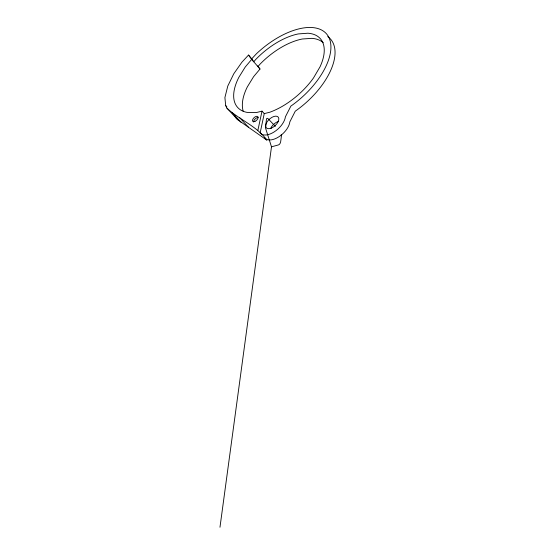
<?xml version="1.0" encoding="UTF-8"?>
<svg xmlns="http://www.w3.org/2000/svg" width="555" height="555" viewBox="0 0 555 555"><rect width="100%" height="100%" fill="white"/><g stroke="black" fill="none" stroke-linecap="round" stroke-linejoin="round"><path stroke-width="0.83" d="M219.974 527.25L271.492 146.825L265.498 127.907L266.49 118.964A4.107 1.873 67.3 0 1 267.815 118.423L275.315 126.332M264.249 113.615L260.149 132.839A16.005 8.644 -42.5 0 0 274.191 131.903A16.005 8.644 -42.5 0 0 285.416 116.786L290.882 106.095A61.411 31.42 -41.4 0 0 327.845 35.624A61.411 31.42 -41.4 0 0 256.459 53.731L251.651 58.913L253.781 61.799L255.702 59.51A53.717 27.479 -41.4 0 1 298.264 33.931L307.9 33.217A53.717 27.479 -41.4 0 1 320.055 66.78L313.506 77.943A53.717 27.479 -41.4 0 1 269.813 112.228L264.249 113.615L262.022 111.132L256.514 112.519L247.079 112.388A53.849 27.396 -41.4 0 1 238.83 77.346L245.213 67.051L251.686 59.371L248.515 55.063L241.931 62.167L233.787 73.773L227.779 86.06L224.907 97.562L225.677 105.547L226.94 108.169L237.706 119.72L266.906 140.193C256.681 125.936 239.413 119.852 226.94 108.169M257.874 130.363L262.022 111.132M257.943 66.635L259.858 64.352A53.453 27.632 -41.3 0 1 302.302 39.003L311.938 38.344A53.453 27.632 -41.3 0 1 323.246 42.714M257.714 65.92L260.011 69.028L253.614 76.652L247.329 86.892A53.322 27.715 -41.3 0 0 243.208 111.201M271.492 146.825L278.284 144.973A12.057 5.501 67.7 0 0 280.754 141.109L281.336 136.572A4.364 1.97 67.8 0 0 281.212 134.664M237.706 119.72L235.736 117.632L234.765 115.655M225.677 105.547L226.842 106.81M232.378 112.943L241.231 122.475M239.476 117.487L248.376 127.102M248.515 55.063L252.379 59.545M251.686 59.371L260.011 69.028M264.666 137.751A15.922 8.693 -42.4 0 0 278.707 136.898A15.922 8.693 -42.4 0 0 289.856 121.836L295.267 111.173A61.105 31.6 -41.3 0 0 327.741 36.554M270.611 128.594A7.964 4.343 -42.4 0 1 278.554 121.413M253.649 122.01A3.441 1.825 -42.9 0 1 255.029 119.054A3.441 1.825 -42.9 0 1 258.137 117.542M271.52 128.032A7.999 4.322 -42.5 0 0 278.284 117.181A7.999 4.322 -42.5 0 0 266.948 122.079A7.999 4.322 -42.5 0 0 271.52 128.032M254.939 121.406A3.441 1.818 -42.9 0 0 257.902 116.744A3.441 1.818 -42.9 0 0 253.073 118.846A3.441 1.818 -42.9 0 0 254.939 121.406"/></g></svg>
